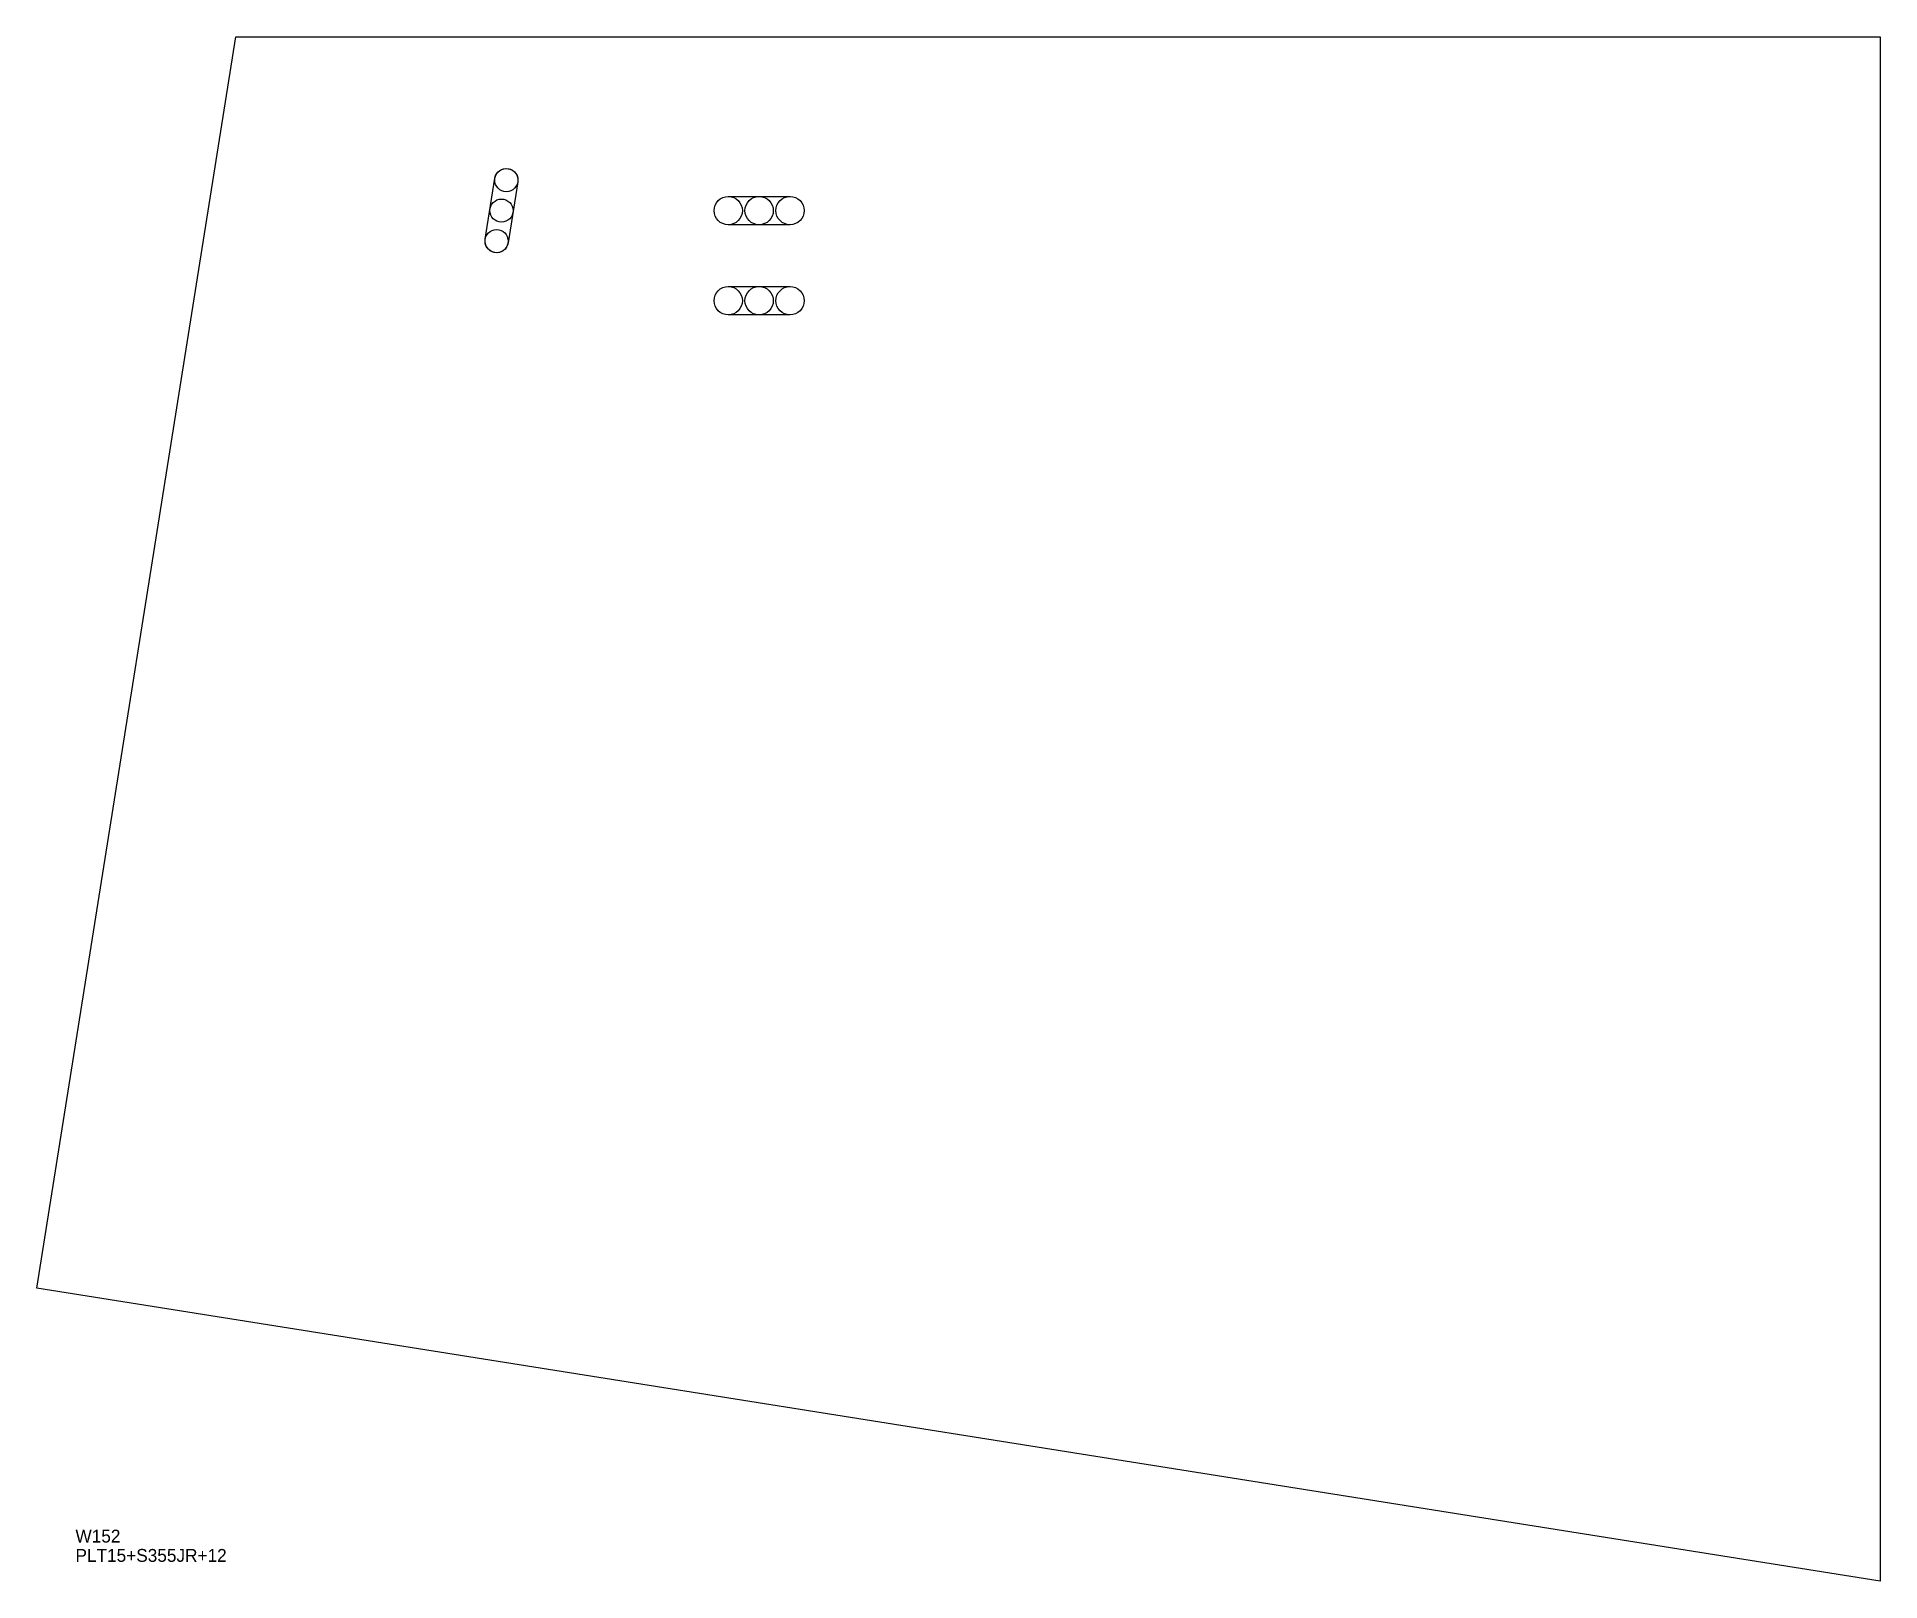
# Model space of a CAD drawing. Extents: x 0 to 1432, y 0 to 1200.
import ezdxf

# ---------------------------------------------------------------- set-up
doc = ezdxf.new("R2010")
doc.units = 0
for name, color, linetype in [('18', 7, 'CONTINUOUS'), ('22', 7, 'CONTINUOUS'), ('CUT', 7, 'CONTINUOUS'), ('LAYOUT', 4, 'CONTINUOUS'), ('SCRIBE', 3, 'CONTINUOUS'), ('TEXT', 7, 'CONTINUOUS')]:
    doc.layers.add(name, color=color, linetype=linetype)

msp = doc.modelspace()

# ---------------------------------------------------------------- linework, layer by layer
at = {"layer": '18', "color": 7, "linetype": 'CONTINUOUS'}
for centre, radius in [((364.724, 1088.685), 9), ((360.957, 1064.983), 9), ((357.19, 1041.28), 9), ((0, 0), 0)]:
    msp.add_circle(centre, radius, dxfattribs=at)
at = {"layer": '22', "color": 7, "linetype": 'CONTINUOUS'}
for centre, radius in [((537.12, 1064.98), 11), ((561.12, 1064.98), 11), ((585.12, 1064.98), 11), ((537.12, 994.98), 11), ((561.12, 994.98), 11), ((585.12, 994.98), 11), ((0, 0), 0), ((0, 0), 0)]:
    msp.add_circle(centre, radius, dxfattribs=at)
at = {"layer": 'CUT', "color": 7, "linetype": 'CONTINUOUS'}
msp.add_lwpolyline([(0, 227.71), (154.61, 1200), (1432.01, 1200), (1432.01, 0)], close=True, dxfattribs=at)
at = {"layer": 'LAYOUT', "color": 4, "linetype": 'CONTINUOUS'}
for points in [[(366.078, 1039.867, -0.99999993), (348.302, 1042.693), (355.835, 1090.098, -0.99999997), (373.612, 1087.273)], [(537.12, 1053.98, -1), (537.12, 1075.98), (585.12, 1075.98, -1), (585.12, 1053.98)], [(537.12, 983.98, -1), (537.12, 1005.98), (585.12, 1005.98, -1), (585.12, 983.98)]]:
    msp.add_lwpolyline(points, format="xyb", close=True, dxfattribs=at)

# ---------------------------------------------------------------- texts
at = {"layer": 'SCRIBE', "color": 3}
msp.add_text('W152', height=10, dxfattribs=at).set_placement((30, 30))
at = {"layer": 'TEXT', "color": 7}
msp.add_text('PLT15+S355JR+12', height=10, dxfattribs=at).set_placement((30, 15))

doc.saveas('drawing.dxf')
